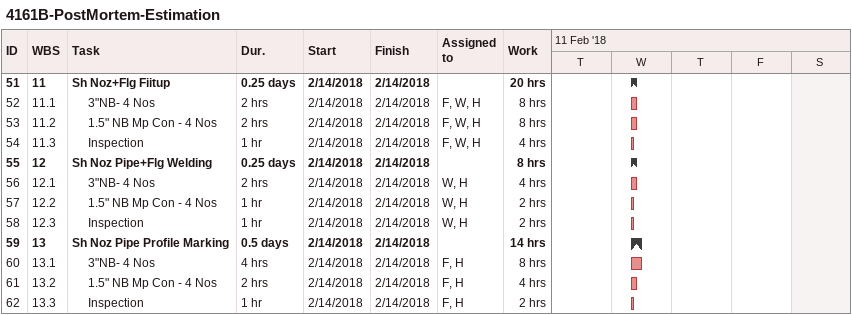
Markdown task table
4161B-PostMortem-Estimation

| ID | WBS | Task | Duration | Start | Finish | Resources | Work (h) |
|---|---|---|---|---|---|---|---|
| 51 | 11 | **Sh Noz+Flg Fiitup** | 0.25d | 2018-02-14 | 2018-02-14 |  | 20 |
| 52 | 11.1 | 3"NB- 4 Nos | 2h | 2018-02-14 | 2018-02-14 | F, W, H | 8 |
| 53 | 11.2 | 1.5" NB Mp Con - 4 Nos | 2h | 2018-02-14 | 2018-02-14 | F, W, H | 8 |
| 54 | 11.3 | Inspection | 1h | 2018-02-14 | 2018-02-14 | F, W, H | 4 |
| 55 | 12 | **Sh Noz Pipe+Flg Welding** | 0.25d | 2018-02-14 | 2018-02-14 |  | 8 |
| 56 | 12.1 | 3"NB- 4 Nos | 2h | 2018-02-14 | 2018-02-14 | W, H | 4 |
| 57 | 12.2 | 1.5" NB Mp Con - 4 Nos | 1h | 2018-02-14 | 2018-02-14 | W, H | 2 |
| 58 | 12.3 | Inspection | 1h | 2018-02-14 | 2018-02-14 | W, H | 2 |
| 59 | 13 | **Sh Noz Pipe Profile Marking** | 0.5d | 2018-02-14 | 2018-02-14 |  | 14 |
| 60 | 13.1 | 3"NB- 4 Nos | 4h | 2018-02-14 | 2018-02-14 | F, H | 8 |
| 61 | 13.2 | 1.5" NB Mp Con - 4 Nos | 2h | 2018-02-14 | 2018-02-14 | F, H | 4 |
| 62 | 13.3 | Inspection | 1h | 2018-02-14 | 2018-02-14 | F, H | 2 |
